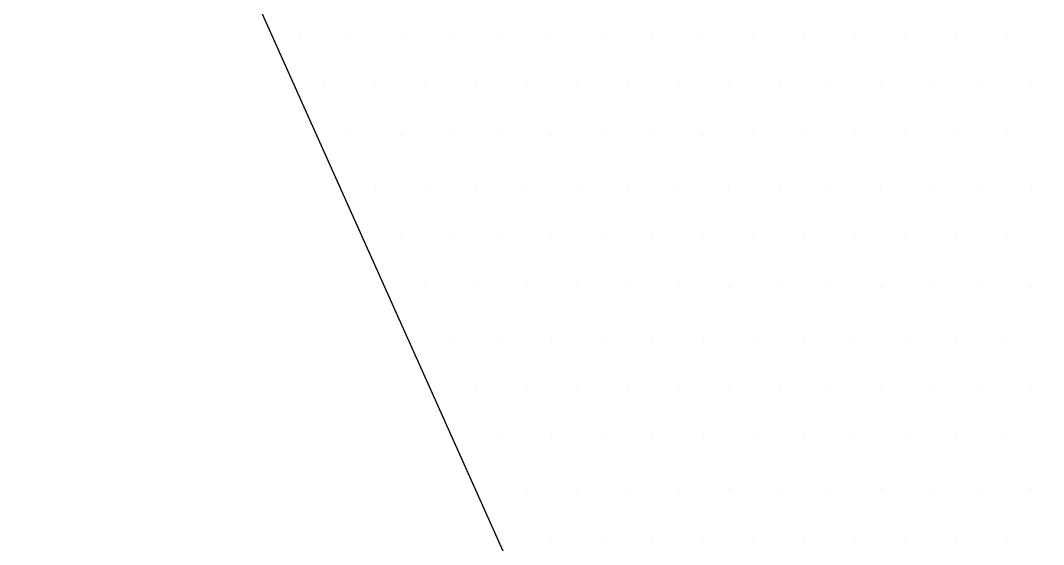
# Model space of a CAD drawing. Header units: millimetres. Extents: x -1573 to 210, y -360 to 557.
# Drawn here: x -493.254 to -492.139, y 31.675 to 32.246 of the extents above; entities that cross this region are included whole.
import ezdxf

# ---------------------------------------------------------------- set-up
doc = ezdxf.new("R2010")
doc.units = ezdxf.units.MM
doc.header["$LTSCALE"] = 2
doc.layers.add('CALQUE_7', color=4, linetype='Continuous')
doc.layers.add('CARTOUCHE', color=7, linetype='Continuous')

# ---------------------------------------------------------------- blocks, each defined once
blk = doc.blocks.new('A$C715108E3')
at = {"layer": 'CALQUE_7', "color": 131}
for p, q in [((-5.3004, 1.6215), (-5.3004, 1.6215)), ((-5.2498, 1.6215), (-5.2498, 1.6215)), ((-5.1584, 1.6215), (-5.1584, 1.6215)), ((-5.0665, 1.6215), (-5.0665, 1.6215)), ((-4.9745, 1.6215), (-4.9745, 1.6215)), ((-4.8829, 1.6215), (-4.8829, 1.6215)), ((-4.7912, 1.6215), (-4.7912, 1.6215)), ((-4.6992, 1.6215), (-4.6992, 1.6215)), ((-4.6076, 1.6215), (-4.6076, 1.6215)), ((-4.5159, 1.6215), (-4.5159, 1.6215)), ((-4.4243, 1.6215), (-4.4243, 1.6215)), ((-4.3322, 1.6215), (-4.3322, 1.6215)), ((-4.2412, 1.6215), (-4.2412, 1.6215)), ((-4.1491, 1.6215), (-4.1491, 1.6215)), ((-4.0571, 1.6215), (-4.0571, 1.6215)), ((-3.9659, 1.6215), (-3.9659, 1.6215)), ((-5.2596, 1.5302), (-5.2596, 1.5302)), ((-5.2041, 1.5302), (-5.2041, 1.5302)), ((-5.1121, 1.5302), (-5.1121, 1.5302)), ((-5.0208, 1.5302), (-5.0208, 1.5302)), ((-4.929, 1.5302), (-4.929, 1.5302)), ((-4.8369, 1.5302), (-4.8369, 1.5302)), ((-4.7453, 1.5302), (-4.7453, 1.5302)), ((-4.6537, 1.5302), (-4.6537, 1.5302)), ((-4.562, 1.5302), (-4.562, 1.5302)), ((-4.47, 1.5302), (-4.47, 1.5302)), ((-4.3787, 1.5302), (-4.3787, 1.5302)), ((-4.2867, 1.5302), (-4.2867, 1.5302)), ((-4.1947, 1.5302), (-4.1947, 1.5302)), ((-4.1034, 1.5302), (-4.1034, 1.5302)), ((-4.0114, 1.5302), (-4.0114, 1.5302)), ((-3.9196, 1.5302), (-3.9196, 1.5302)), ((-5.2183, 1.4378), (-5.2183, 1.4378)), ((-5.1584, 1.4378), (-5.1584, 1.4378)), ((-5.0665, 1.4378), (-5.0665, 1.4378)), ((-4.9745, 1.4378), (-4.9745, 1.4378)), ((-4.8829, 1.4378), (-4.8829, 1.4378)), ((-4.7912, 1.4378), (-4.7912, 1.4378)), ((-4.6992, 1.4378), (-4.6992, 1.4378)), ((-4.6076, 1.4378), (-4.6076, 1.4378)), ((-4.5159, 1.4378), (-4.5159, 1.4378)), ((-4.4243, 1.4378), (-4.4243, 1.4378)), ((-4.3322, 1.4378), (-4.3322, 1.4378)), ((-4.2412, 1.4378), (-4.2412, 1.4378)), ((-4.1491, 1.4378), (-4.1491, 1.4378)), ((-4.0571, 1.4378), (-4.0571, 1.4378)), ((-3.9659, 1.4378), (-3.9659, 1.4378)), ((-5.1775, 1.3464), (-5.1775, 1.3464)), ((-5.1121, 1.3464), (-5.1121, 1.3464)), ((-5.0208, 1.3464), (-5.0208, 1.3464)), ((-4.929, 1.3464), (-4.929, 1.3464)), ((-4.8369, 1.3464), (-4.8369, 1.3464)), ((-4.7453, 1.3464), (-4.7453, 1.3464)), ((-4.6537, 1.3464), (-4.6537, 1.3464)), ((-4.562, 1.3464), (-4.562, 1.3464)), ((-4.47, 1.3464), (-4.47, 1.3464)), ((-4.3787, 1.3464), (-4.3787, 1.3464)), ((-4.2867, 1.3464), (-4.2867, 1.3464)), ((-4.1947, 1.3464), (-4.1947, 1.3464)), ((-4.1034, 1.3464), (-4.1034, 1.3464)), ((-4.0114, 1.3464), (-4.0114, 1.3464)), ((-3.9196, 1.3464), (-3.9196, 1.3464)), ((-5.1361, 1.2549), (-5.1361, 1.2549)), ((-5.0665, 1.2549), (-5.0665, 1.2549)), ((-4.9745, 1.2549), (-4.9745, 1.2549)), ((-4.8829, 1.2549), (-4.8829, 1.2549)), ((-4.7912, 1.2549), (-4.7912, 1.2549)), ((-4.6992, 1.2549), (-4.6992, 1.2549)), ((-4.6076, 1.2549), (-4.6076, 1.2549)), ((-4.5159, 1.2549), (-4.5159, 1.2549)), ((-4.4243, 1.2549), (-4.4243, 1.2549)), ((-4.3322, 1.2549), (-4.3322, 1.2549)), ((-4.2412, 1.2549), (-4.2412, 1.2549)), ((-4.1491, 1.2549), (-4.1491, 1.2549)), ((-4.0571, 1.2549), (-4.0571, 1.2549)), ((-3.9659, 1.2549), (-3.9659, 1.2549)), ((-5.0946, 1.1625), (-5.0946, 1.1625)), ((-5.0208, 1.1625), (-5.0208, 1.1625)), ((-4.929, 1.1625), (-4.929, 1.1625)), ((-4.8369, 1.1625), (-4.8369, 1.1625)), ((-4.7453, 1.1625), (-4.7453, 1.1625)), ((-4.6537, 1.1625), (-4.6537, 1.1625)), ((-4.562, 1.1625), (-4.562, 1.1625)), ((-4.47, 1.1625), (-4.47, 1.1625)), ((-4.3787, 1.1625), (-4.3787, 1.1625)), ((-4.2867, 1.1625), (-4.2867, 1.1625)), ((-4.1947, 1.1625), (-4.1947, 1.1625)), ((-4.1034, 1.1625), (-4.1034, 1.1625)), ((-4.0114, 1.1625), (-4.0114, 1.1625)), ((-3.9196, 1.1625), (-3.9196, 1.1625)), ((-5.054, 1.0714), (-5.054, 1.0714)), ((-4.9745, 1.0714), (-4.9745, 1.0714)), ((-4.8829, 1.0714), (-4.8829, 1.0714)), ((-4.7912, 1.0714), (-4.7912, 1.0714)), ((-4.6992, 1.0714), (-4.6992, 1.0714)), ((-4.6076, 1.0714), (-4.6076, 1.0714)), ((-4.5159, 1.0714), (-4.5159, 1.0714)), ((-4.4243, 1.0714), (-4.4243, 1.0714)), ((-4.3322, 1.0714), (-4.3322, 1.0714)), ((-4.2412, 1.0714), (-4.2412, 1.0714)), ((-4.1491, 1.0714), (-4.1491, 1.0714)), ((-4.0571, 1.0714), (-4.0571, 1.0714)), ((-3.9659, 1.0714), (-3.9659, 1.0714)), ((-5.0127, 0.9798), (-5.0127, 0.9798)), ((-4.929, 0.9798), (-4.929, 0.9798)), ((-4.8369, 0.9798), (-4.8369, 0.9798)), ((-4.7453, 0.9798), (-4.7453, 0.9798)), ((-4.6537, 0.9798), (-4.6537, 0.9798)), ((-4.562, 0.9798), (-4.562, 0.9798)), ((-4.47, 0.9798), (-4.47, 0.9798)), ((-4.3787, 0.9798), (-4.3787, 0.9798)), ((-4.2867, 0.9798), (-4.2867, 0.9798)), ((-4.1947, 0.9798), (-4.1947, 0.9798)), ((-4.1034, 0.9798), (-4.1034, 0.9798)), ((-4.0114, 0.9798), (-4.0114, 0.9798)), ((-3.9196, 0.9798), (-3.9196, 0.9798)), ((-4.9721, 0.8874), (-4.9721, 0.8874)), ((-4.8829, 0.8874), (-4.8829, 0.8874)), ((-4.7912, 0.8874), (-4.7912, 0.8874)), ((-4.6992, 0.8874), (-4.6992, 0.8874)), ((-4.6076, 0.8874), (-4.6076, 0.8874)), ((-4.5159, 0.8874), (-4.5159, 0.8874)), ((-4.4243, 0.8874), (-4.4243, 0.8874)), ((-4.3322, 0.8874), (-4.3322, 0.8874)), ((-4.2412, 0.8874), (-4.2412, 0.8874)), ((-4.1491, 0.8874), (-4.1491, 0.8874)), ((-4.0571, 0.8874), (-4.0571, 0.8874)), ((-3.9659, 0.8874), (-3.9659, 0.8874)), ((-4.9305, 0.7961), (-4.9305, 0.7961)), ((-4.929, 0.7961), (-4.929, 0.7961)), ((-4.8369, 0.7961), (-4.8369, 0.7961)), ((-4.7453, 0.7961), (-4.7453, 0.7961)), ((-4.6537, 0.7961), (-4.6537, 0.7961)), ((-4.562, 0.7961), (-4.562, 0.7961)), ((-4.47, 0.7961), (-4.47, 0.7961)), ((-4.3787, 0.7961), (-4.3787, 0.7961)), ((-4.2867, 0.7961), (-4.2867, 0.7961)), ((-4.1947, 0.7961), (-4.1947, 0.7961)), ((-4.1034, 0.7961), (-4.1034, 0.7961)), ((-4.0114, 0.7961), (-4.0114, 0.7961)), ((-3.9196, 0.7961), (-3.9196, 0.7961)), ((-4.89, 0.7047), (-4.89, 0.7047)), ((-4.8829, 0.7047), (-4.8829, 0.7047)), ((-4.7912, 0.7047), (-4.7912, 0.7047)), ((-4.6992, 0.7047), (-4.6992, 0.7047)), ((-4.6076, 0.7047), (-4.6076, 0.7047)), ((-4.5159, 0.7047), (-4.5159, 0.7047)), ((-4.4243, 0.7047), (-4.4243, 0.7047)), ((-4.3322, 0.7047), (-4.3322, 0.7047)), ((-4.2412, 0.7047), (-4.2412, 0.7047)), ((-4.1491, 0.7047), (-4.1491, 0.7047)), ((-4.0571, 0.7047), (-4.0571, 0.7047)), ((-3.9659, 0.7047), (-3.9659, 0.7047))]:
    blk.add_line(p, q, dxfattribs=at)
blk.add_lwpolyline([(-3.7783, -7.7906), (-1.5572, -4.8561), (4.8497, -5.4935), (3.9051, -3.7588), (-0.4601, -3.2749), (1.2763, -0.8417), (0, 0), (-1.7101, -2.322), (-3.5228, 1.6324), (-4.3907, 1.9382), (-5.4878, 2.0402), (-2.8588, -3.8274), (-4.4672, -5.9198), (-4.8244, -3.2921), (-5.1561, -2.8832), (-5.6923, -1.5053), (-6.7131, -2.8584), (-7.4026, -1.3018), (-8.4999, -2.7561), (-7.811, -4.4145), (-9.1641, -6.2255)], dxfattribs=at)
blk = doc.blocks.new('A$C581E6685')
at = {"layer": 'CARTOUCHE'}
blk.add_blockref('A$C715108E3', (-31.6739, 36.3189), dxfattribs=at)

msp = doc.modelspace()

# ---------------------------------------------------------------- linework, layer by layer
at = {"layer": 'CARTOUCHE'}
msp.add_rational_spline([(-508.0665, 33.7081), (-508.0665, 22.8169), (-508.0665, 11.9258), (-508.0665, 8.0858), (-504.2265, 8.0858), (-458.6872, 8.0858), (-413.148, 8.0858), (-409.308, 8.0858), (-409.308, 11.9258), (-409.308, 22.8169), (-409.308, 33.7081), (-409.308, 37.5481), (-413.148, 37.5481), (-458.6872, 37.5481), (-504.2265, 37.5481), (-508.0665, 37.5481), (-508.0665, 33.7081)], [1, 1, 1, 0.707106781187, 1, 1, 1, 0.707106781187, 1, 1, 1, 0.707106781187, 1, 1, 1, 0.707106781187, 1], degree=2, knots=[0, 0, 0, 1, 1, 2.570796, 2.570796, 3.570796, 3.570796, 5.141593, 5.141593, 6.141593, 6.141593, 7.712389, 7.712389, 8.712389, 8.712389, 10.283185, 10.283185, 10.283185], dxfattribs=at)

# ---------------------------------------------------------------- block references
at = {"layer": 'CARTOUCHE', "xscale": 0.6, "yscale": 0.6, "zscale": 0.6}
msp.add_blockref('A$C581E6685', (-470.7958, 9.4664), dxfattribs=at)

doc.saveas('drawing.dxf')
